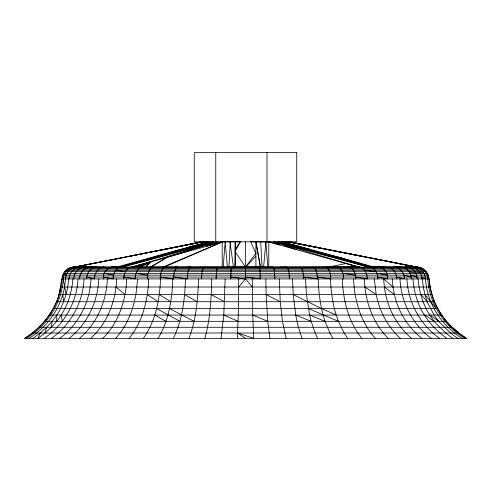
<?xml version="1.0" encoding="UTF-8"?>
<svg xmlns="http://www.w3.org/2000/svg" width="491" height="491" viewBox="0 0 491 491"><rect width="100%" height="100%" fill="white"/><g stroke="black" fill="none" stroke-linecap="round" stroke-linejoin="round"><path stroke-width="0.74" d="M204.342 243.468L204.342 241.959M237.337 338.354L238.252 315.062L238.706 278.925M286.799 243.468L286.799 241.959L285.983 241.787M56.741 315.062L52.114 321.31L46.627 327.288L40.213 333.008L37.997 338.354L45.086 333.008L51.346 327.288L56.704 321.31L56.741 315.062C63.818 304.316 67.727 291.722 68.672 278.925M230.733 278.925L231.034 270.24L231.678 267.043L259.395 267.092L259.966 270.24L260.267 278.925L245.5 277.059M202.495 243.468L202.507 241.959L203.36 241.787L74.847 267.073L72.938 267.092L76.24 267.282M216.058 278.925L216.451 271.695L217.488 267.423L217.943 267.043L225.498 267.35M225.154 278.925L223.786 315.062L221.048 338.354M201.574 278.925C201.991 275.083 201.212 269.774 204.385 267.043L217.943 267.043M211.719 278.925C211.32 298.866 210.191 319.027 204.894 338.354M163.405 267.245L178.159 267.043C173.765 268.786 173.875 274.923 173.556 278.925L160.269 277.059C160.723 273.432 161.441 268.037 165.657 267.043L138.689 267.35M198.462 278.925C197.941 298.994 196.216 319.457 188.961 338.354M160.201 278.925L160.269 277.059M185.469 278.925C184.843 299.172 182.406 319.966 173.341 338.354M147.398 278.925C147.533 274.549 148.564 268.061 153.677 267.043L152.548 267.245M228.916 267.613L230.291 241.787M172.795 278.925C172.095 299.4 168.836 320.537 158.108 338.354M123.781 278.925C123.554 273.831 126.844 265.95 133.036 267.282L150.89 261.856L145.489 267.196M204.115 243.468L204.201 241.959L205.017 241.787M160.526 278.925C159.765 299.67 155.579 321.139 143.36 338.354M103.319 278.925C102.742 267.607 113.452 265.631 122.327 267.073L216.979 241.787L206.643 246.298L221.097 241.787L225.553 241.787M148.718 278.925C147.914 299.976 142.721 321.734 129.164 338.354M86.539 278.925C86.404 273.217 90.669 267.153 96.715 267.043L112.273 267.343M79.671 278.925C79.217 269.762 89.018 265.103 96.911 267.245M137.437 278.925C136.596 300.308 130.348 322.305 115.606 338.354M73.877 278.925C73.515 270.001 83.267 264.888 91.197 267.245M69.194 278.925C68.893 270.13 78.492 265.011 86.348 267.245L84.863 267.043M65.659 278.925C65.401 271.179 73.239 265.827 80.426 267.043M62.099 278.925C61.952 272.161 68.31 266.41 75.025 267.073L72.938 267.092L74.847 267.073L113.139 259.518M63.284 278.925C63.241 273.665 67.028 268.712 72.134 267.423M223.11 267.613L225.148 241.959L227.437 267.613M126.746 278.925C125.874 300.67 118.534 322.845 102.76 338.354M90.688 338.354C107.376 323.342 115.802 301.038 116.705 278.925M263.563 267.613L265.852 241.959L265.447 241.787L269.903 241.787L279.465 244.923L274.021 241.787L368.673 267.073C378.076 265.49 387.927 267.632 387.681 278.925L377.769 277.059C377.297 272.732 374.731 267.834 370.054 267.092M107.369 278.925C106.43 301.406 96.936 323.784 79.462 338.354M98.789 278.925C97.807 301.769 87.306 324.177 69.145 338.354M91.007 278.925C89.976 302.112 78.535 324.52 59.792 338.354M84.065 278.925C82.997 302.431 70.692 324.809 51.457 338.354M78.014 278.925C76.891 302.72 63.83 325.054 44.178 338.354M72.871 278.925C71.833 294.256 66.402 309.318 56.704 321.31M65.438 278.925C64.204 303.34 49.542 325.527 29.061 338.354M61.934 278.925C60.663 303.518 45.546 325.65 24.851 338.354M51.346 327.288L52.114 321.31M417.123 278.925C417.35 272.462 411.311 265.987 404.652 267.245C411.82 265.398 420.719 269.068 421.665 277.059L425.341 278.925C425.605 272.793 419.707 266.607 413.803 267.245L372.669 267.282L374.111 267.043L283.497 241.959L280.993 241.787L309.925 249.324L277.734 241.787L368.673 267.073M111.727 267.092L120.946 267.092C115.594 268.012 113.09 274.015 113.12 278.925L103.435 277.059M59.202 294.557L61.682 278.925L429.318 278.925C430.435 299.117 440.814 317.775 455.918 330.928M144.833 267.454L150.89 261.856L131.594 267.043L142.206 267.245C137.486 267.233 135 274.463 135.234 278.925L123.879 277.059M45.086 333.008L46.627 327.288M60.08 291.132C55.09 310.883 41.723 327.663 24.55 338.354L466.45 338.354C445.46 325.944 430.386 303.536 429.066 278.925M221.097 241.787L240.332 241.787L235.103 251.539L245.5 267.073L255.897 267.043M235.103 249.575L240.332 241.787M428.901 278.925C429.085 271.873 422.051 265.877 415.122 267.214L415.767 267.043L413.803 267.245L415.767 267.043L415.454 267.159M202.292 241.787L202.163 243.468M223.024 267.043L245.5 267.073L255.897 253.411L250.668 241.787L268.792 241.959L358.688 267.073C364.629 266.852 367.317 273.929 367.219 278.925L355.68 277.059C355.251 272.996 353.403 267.577 348.708 267.043L264.029 267.356M238.669 287.02L245.5 278.925L245.5 241.787M376.456 267.356C384.662 265.741 395.58 266.601 396.44 277.059L404.461 278.925C404.596 273.217 400.331 267.153 394.285 267.043L394.089 267.245C402.215 264.95 411.661 269.78 411.329 278.925M245.5 267.073L255.897 256.308M288.505 243.468L288.493 241.959L287.64 241.787L416.988 267.043L415.699 267.129C422.082 266.638 427.851 272.622 427.716 278.925M32.946 338.354L40.213 333.008M26.361 338.354C46.976 325.607 61.927 303.45 63.192 278.925L66.04 294.557M150.234 267.288L167.271 257.259L216.979 241.787L132.245 267.073L130.98 267.092M149.528 267.527L167.271 257.259L222.208 241.959L222.208 267.613M140.291 267.196L150.89 261.856L134.473 267.251M163.583 267.386L222.208 241.959L162.306 267.337M137.075 267.313L150.89 261.856M103.448 267.245L104.11 267.043C98.157 267.221 94.309 273.407 94.438 278.925L86.668 277.059M414.95 267.276L415.767 267.043M167.271 257.259L132.312 267.073L133.036 267.282M122.327 267.073L213.266 241.787L189.385 246.985L210.007 241.787L202.163 241.959L129.293 256.308M259.395 267.092L255.897 267.172L359.406 267.043L346.008 263.52L326.515 267.405M357.657 267.337L358.688 267.073M206.472 241.959L207.503 241.959L116.889 267.043L118.638 267.337L74.012 267.043L77.167 267.043M400.717 267.043L399.803 267.245L406.137 267.043M350.206 267.356L348.794 267.245L358.97 267.067L348.708 267.043M158.839 250.49L201.832 241.787M163.3 249.575L201.985 241.787L74.847 267.073L192.306 243.892M193.049 243.745L202.004 241.934M415.122 267.214L416.049 267.043M380.218 267.245L381.734 267.043L373.264 267.122L379.273 267.092M116.619 267.356L110.782 267.245L112.421 267.043M410.519 267.043L408.616 267.245L413.643 267.043M411.673 267.245L413.833 267.043M174.722 267.245L191.097 267.043C187.237 269.252 187.771 275.034 187.378 278.925L173.611 277.059M204.385 267.043L186.439 267.245M288.837 243.468L288.708 241.787L319.733 248.016L289.168 241.787L416.988 267.043M280.22 267.245L286.615 267.043C289.788 269.774 289.009 275.083 289.426 278.925M394.285 267.043L386.89 267.043M110.782 267.245L117.324 267.067M74.135 267.043L74.951 267.043M231.605 267.092L235.103 267.043M255.897 267.172L273.205 267.092L274.34 270.24L274.942 278.925M132.441 267.122L235.103 267.251M283.497 241.959L285.615 242.855L283.497 241.959L290.291 242.247M72.938 267.092L418.062 267.092L416.153 267.073L288.972 241.928M71.005 267.423L419.995 267.423M69.145 268.074L421.855 268.074M67.414 269.025L423.586 269.025M65.874 270.24L425.126 270.24M64.548 271.695L426.452 271.695M63.492 273.346L427.508 273.346M62.713 275.15L428.287 275.15M62.247 277.059L428.753 277.059M430.325 287.02L60.681 287.02L58.945 294.557L432.055 294.557M56.483 301.72L434.517 301.72M53.273 308.544L437.727 308.544M49.284 315.062L441.716 315.062M44.472 321.31L446.528 321.31M38.771 327.288L452.229 327.288L458.901 333.008L32.099 333.008M415.975 267.073L418.062 267.092M360.02 267.092L358.755 267.073L274.021 241.787L296.269 249.575M348.794 267.245L354.588 267.343M349.997 267.043L357.964 267.276M74.012 267.043L75.025 267.073M280.993 241.787L284.528 241.959L283.755 241.787M74.38 267.055L77.197 267.245M337.323 267.043C342.436 268.061 343.467 274.549 343.602 278.925M80.481 267.043L82.384 267.245M325.343 267.043C330.142 268.387 330.572 274.751 330.799 278.925L317.389 277.059C316.904 273.61 316.72 268.362 312.841 267.043M364.709 270.24L376.106 271.695M230.739 277.059L245.5 278.925L252.331 287.02L252.755 315.062L253.663 338.354L237.613 333.008L245.5 338.354M299.903 267.043C303.34 268.761 303.076 273.745 303.579 277.059L317.444 278.925L317.389 277.059M342.859 273.346L355.398 275.15M115.845 270.24L125.414 271.695M136.068 273.346L147.73 275.15M376.873 273.346L387.203 275.15M291.746 242.536L361.707 256.308M104.399 273.346L113.568 275.15M289.015 241.787L416.153 267.073M409.113 271.695L415.822 273.346M348.647 260.549L338.434 257.259L277.734 241.787L371.491 267.073L338.434 257.259L339.741 258.033L338.434 257.259L361.014 263.87M118.638 267.337L117.601 267.073L118.331 267.276M76.056 267.251L75.233 267.043L75.614 267.172M403.927 275.15L411.194 277.059M414.827 271.695L420.468 273.346M363.929 264.723L367.575 265.791M369.029 266.22L371.214 266.858M410.777 275.15L416.988 277.059M339.76 257.996L338.434 257.259L346.321 259.917M419.449 271.695L423.978 273.346M338.434 257.259L341.951 258.616M305.531 278.925L306.427 294.557L309.582 315.062L325.011 321.31L329.903 333.008L332.892 338.354M292.538 278.925L293.237 294.557L295.711 315.062L311.153 321.31L315.197 333.008L317.659 338.354M347.64 338.354L344.154 333.008L338.434 321.31L308.28 308.544M252.755 315.062L267.748 321.31L269.952 338.354M223.786 315.062L238.074 321.31M338.434 321.31L336.206 315.062L321.531 308.544L293.237 294.557M194.062 321.31L169.469 308.544M265.846 278.925L266.147 294.557L280.238 301.72L282.448 321.31L286.106 338.354M179.847 321.31L156.635 308.544M211.216 294.557L224.583 301.72M154.794 315.062L165.989 321.31M260.709 241.787L262.084 267.613M184.573 294.557L197.13 301.72M412.986 278.925C413.882 291.642 417.528 304.205 424.285 315.062C435.873 320.304 442.225 331.885 453.003 338.354M159.262 294.557L170.739 301.72M147.275 294.557L158.12 301.72M364.254 278.925L364.899 287.02L376.21 294.557C379.463 311.196 387.743 326.883 400.312 338.354M418.129 278.925C419.056 291.685 422.843 304.267 429.778 315.062C440.679 321.034 447.332 332.045 458.054 338.354M458.606 333.008L466.45 338.354M458.606 333.42L459.76 334.242M464.639 338.354C444.024 325.607 429.073 303.45 427.808 278.925M461.939 338.354C441.458 325.527 426.796 303.34 425.562 278.925M394.396 294.557L393.015 287.02L383.631 278.925L384.385 287.02L394.396 294.557C398.207 311.76 408.095 327.374 421.855 338.354M446.822 338.354C437.99 332.014 430.141 324.263 424.285 315.062M439.543 338.354C420.308 324.809 408.003 302.431 406.935 278.925M451.947 327.288L458.901 333.008M116.005 287.02L124.978 294.557M431.208 338.354C412.465 324.52 401.024 302.112 399.993 278.925M255.971 241.959L260.537 267.613L255.897 241.959L255.897 267.613M411.538 338.354C396.286 325.521 386.798 306.703 384.385 287.02M420.701 294.557C429.404 301.615 431.258 313.301 438.886 321.31M388.24 338.354C374.498 324.784 366.955 306.022 364.899 287.02M64.671 273.346L66.26 275.15M375.394 338.354C360.652 322.305 354.404 300.308 353.563 278.925M436.155 308.544L424.961 294.557L423.297 287.02L422.328 278.925M361.836 338.354C348.279 321.734 343.086 299.976 342.282 278.925M429.778 315.062L434.296 321.31M302.039 338.354L298.399 327.288L295.711 315.062M424.961 294.557L427.336 301.72M325.011 321.31C320.457 307.661 318.677 293.256 318.205 278.925M336.206 315.062C332.548 303.37 330.94 291.138 330.474 278.925M309.582 315.062L311.153 321.31M61.222 315.062L62.326 321.31M376.21 294.557L374.295 278.925M229.978 241.959L233.532 267.613M62.756 294.557L63.664 301.72M392.211 278.925L393.015 287.02M267.748 321.31L266.147 294.557M265.852 241.959L267.89 267.613M421.665 277.059L421.806 278.925M396.44 277.059L396.562 278.925M280.238 301.72L279.281 278.925M377.769 277.059L377.88 278.925M286.799 241.959L286.885 243.468M355.68 277.059L355.766 278.925M303.579 277.059L303.628 278.925M252.294 278.925L252.331 287.02M204.201 241.959L204.201 243.468M286.658 241.959L286.658 243.468M268.792 241.959L268.792 267.613M267.012 152.646L267.012 241.787M215.77 152.646L215.77 241.787M235.238 241.787L235.079 267.613L235.238 241.787M180.025 249.575L119.509 267.073L213.266 241.787L180.025 249.575M296.742 152.646L194.258 152.646L194.258 241.787L296.742 241.787L296.742 152.646"/></g></svg>
